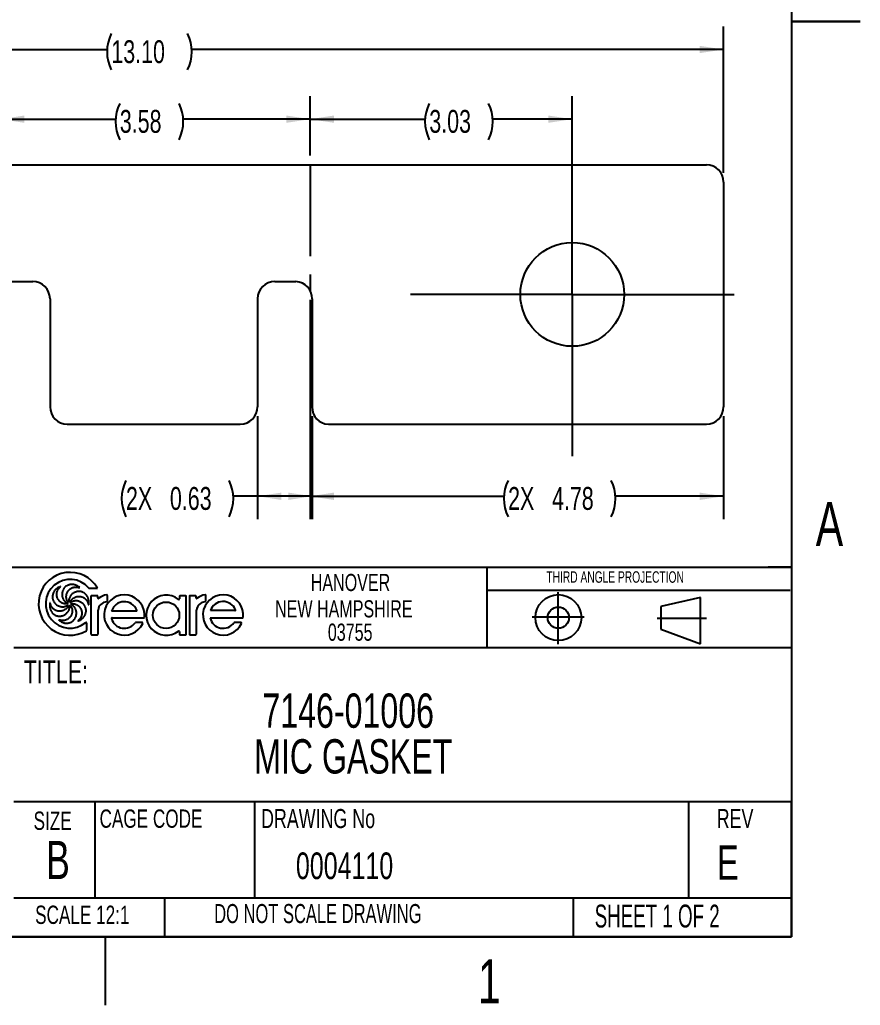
# Model space of a CAD drawing. Extents: x 0.3 to 35.7, y 0.3 to 23.
# Drawn here: x 26 to 35.72, y 0.26 to 11.66 of the extents above; entities that cross this region are included whole.
import ezdxf
from ezdxf.enums import TextEntityAlignment as Align

# ---------------------------------------------------------------- set-up
doc = ezdxf.new("R2010")
doc.units = 0
doc.header["$LTSCALE"] = 0.083333
doc.linetypes.add('CENTERX2', pattern=[20.32, 12.7, -2.54, 2.54, -2.54])
doc.layers.get('0').update_dxf_attribs({"linetype": 'CONTINUOUS'})
for name, color, linetype in [('CAD', 5, 'CONTINUOUS'), ('FORMAT', 7, 'CONTINUOUS'), ('SLD-0', 179, 'CONTINUOUS')]:
    doc.layers.add(name, color=color, linetype=linetype)
doc.dimstyles.new('SLDDIMSTYLE0', dxfattribs={"dimtxt": 0.264583, "dimasz": 0.275167, "dimexe": 0, "dimexo": 0.0625, "dimgap": 0.066146, "dimtad": 0, "dimtih": 1, "dimtoh": 1, "dimrnd": 1e-09, "dimzin": 12, "dimsah": 1, "dimcen": 0.09, "dimazin": 3, "dimtfac": 1, "dimtofl": 0, "dimtmove": 0, "dimatfit": 3})
doc.dimstyles.new('SLDDIMSTYLE1', dxfattribs={"dimtxt": 0.264583, "dimasz": 0.275167, "dimexe": 0, "dimexo": 0.0625, "dimgap": 0.066146, "dimtad": 0, "dimtih": 1, "dimtoh": 1, "dimrnd": 1e-09, "dimzin": 4, "dimsah": 1, "dimcen": 0.09, "dimazin": 3, "dimtfac": 1, "dimtofl": 0, "dimtmove": 0, "dimatfit": 3})
doc.dimstyles.new('SLDDIMSTYLE4', dxfattribs={"dimtxt": 0.264583, "dimasz": 0.275167, "dimexe": 0, "dimexo": 0.0625, "dimgap": 0.066146, "dimtad": 0, "dimtih": 1, "dimtoh": 1, "dimrnd": 1e-09, "dimsah": 1, "dimcen": 0.09, "dimazin": 3, "dimtfac": 1, "dimtofl": 0, "dimtmove": 0, "dimatfit": 3})

# ---------------------------------------------------------------- blocks, each defined once
blk = doc.blocks.new('CREARE_PDM_TITLE_BLOCK')
at = {"color": 7, "linetype": 'CONTINUOUS'}
for p, q in [((45.507, 5.33), (45.237, 5.33)), ((45.507, 5.33), (45.507, 2.62)), ((45.507, 1.058), (45.507, 2.62)), ((19.05, 1.058), (45.507, 1.058))]:
    blk.add_line(p, q, dxfattribs=at)
at = {"layer": 'FORMAT'}
for p, q in [((25.4, 5.33), (45.507, 5.33)), ((41.984, 5.327), (41.984, 4.404)), ((41.984, 5.065), (45.49, 5.065)), ((42.806, 5.042), (42.803, 4.442)), ((44.453, 4.981), (43.994, 4.877)), ((44.453, 4.444), (44.453, 4.981)), ((43.994, 4.877), (43.994, 4.614)), ((42.509, 4.756), (43.109, 4.756)), ((43.953, 4.743), (44.522, 4.743)), ((43.994, 4.614), (44.453, 4.444)), ((36.513, 4.404), (45.508, 4.404)), ((36.513, 2.62), (45.507, 2.62)), ((37.45, 2.62), (37.45, 1.509)), ((39.299, 2.62), (39.299, 1.509)), ((44.315, 2.62), (44.315, 1.509)), ((36.513, 1.509), (45.508, 1.509)), ((38.258, 1.509), (38.258, 1.058)), ((42.98, 1.509), (42.98, 1.058))]:
    blk.add_line(p, q, dxfattribs=at)
for radius in [0.266, 0.123]:
    blk.add_circle((42.81, 4.748), radius, dxfattribs=at)
at = {"color": 7, "linetype": 'CONTINUOUS'}
for s, height, width, p in [('HANOVER', 0.1984, 0.7, (39.948, 4.996)), ('THIRD ANGLE PROJECTION', 0.13229, 0.668182, (42.672, 5.112)), ('NEW HAMPSHIRE', 0.19844, 0.7, (39.535, 4.691)), ('03755', 0.1984, 0.7, (40.145, 4.421)), ('TITLE:', 0.2646, 0.7, (36.629, 3.91)), ('SIZE', 0.2117, 0.7, (36.743, 2.23)), ('CAGE CODE', 0.2117, 0.7, (37.506, 2.254)), ('DRAWING No', 0.2205, 0.7, (39.373, 2.248)), ('REV', 0.2205, 0.7, (44.641, 2.248))]:
    blk.add_text(s, height=height, dxfattribs=dict(at, width=width)).set_placement(p, align=Align.BOTTOM_LEFT)
blk = doc.blocks.new('BLOCK2')
at = {"layer": 'SLD-0'}
for p, q in [((0.1167, 0.2043), (0.115, 0.2033)), ((0.1185, 0.2053), (0.1167, 0.2043)), ((0.1203, 0.2061), (0.1185, 0.2053)), ((0.1221, 0.2069), (0.1203, 0.2061)), ((0.124, 0.2076), (0.1221, 0.2069)), ((0.1259, 0.2082), (0.124, 0.2076)), ((0.1278, 0.2087), (0.1259, 0.2082)), ((0.1298, 0.2092), (0.1278, 0.2087)), ((0.1317, 0.2095), (0.1298, 0.2092)), ((0.1337, 0.2098), (0.1317, 0.2095)), ((0.1356, 0.2099), (0.1337, 0.2098)), ((0.1376, 0.21), (0.1356, 0.2099)), ((0.1395, 0.21), (0.1376, 0.21)), ((0.1414, 0.2099), (0.1395, 0.21)), ((0.1433, 0.2097), (0.1414, 0.2099)), ((0.1452, 0.2094), (0.1433, 0.2097)), ((0.147, 0.209), (0.1452, 0.2094)), ((0.1489, 0.2085), (0.147, 0.209)), ((0.1506, 0.208), (0.1489, 0.2085)), ((0.1524, 0.2073), (0.1506, 0.208)), ((0.1559, 0.2059), (0.1524, 0.2073)), ((0.1592, 0.2042), (0.1559, 0.2059)), ((0.1626, 0.2023), (0.1592, 0.2042)), ((0.0578, 0.1645), (0.0575, 0.1625)), ((0.0581, 0.1665), (0.0578, 0.1645)), ((0.0585, 0.1685), (0.0581, 0.1665)), ((0.059, 0.1704), (0.0585, 0.1685)), ((0.0596, 0.1723), (0.059, 0.1704)), ((0.0603, 0.1741), (0.0596, 0.1723)), ((0.0611, 0.176), (0.0603, 0.1741)), ((0.0619, 0.1777), (0.0611, 0.176)), ((0.0628, 0.1795), (0.0619, 0.1777)), ((0.0638, 0.1811), (0.0628, 0.1795)), ((0.0648, 0.1828), (0.0638, 0.1811)), ((0.0659, 0.1843), (0.0648, 0.1828)), ((0.0671, 0.1858), (0.0659, 0.1843)), ((0.0684, 0.1872), (0.0671, 0.1858)), ((0.0697, 0.1885), (0.0684, 0.1872)), ((0.0711, 0.1898), (0.0697, 0.1885)), ((0.0725, 0.191), (0.0711, 0.1898)), ((0.0755, 0.1932), (0.0725, 0.191)), ((0.0748, 0.1688), (0.0749, 0.1708)), ((0.0749, 0.1668), (0.0748, 0.1688)), ((0.0749, 0.1708), (0.075, 0.1727)), ((0.075, 0.1648), (0.0749, 0.1668)), ((0.075, 0.1727), (0.0753, 0.1747)), ((0.0752, 0.1628), (0.075, 0.1648)), ((0.0756, 0.1609), (0.0752, 0.1628)), ((0.0753, 0.1747), (0.0757, 0.1766)), ((0.0787, 0.1953), (0.0755, 0.1932)), ((0.0757, 0.1766), (0.0761, 0.1785)), ((0.0761, 0.1785), (0.0767, 0.1803)), ((0.0767, 0.1803), (0.0773, 0.1821)), ((0.0773, 0.1821), (0.0781, 0.1839)), ((0.0781, 0.1839), (0.0789, 0.1856)), ((0.082, 0.1973), (0.0787, 0.1953)), ((0.0789, 0.1856), (0.0798, 0.1873)), ((0.0798, 0.1873), (0.0808, 0.1889)), ((0.0808, 0.1889), (0.0819, 0.1905)), ((0.0819, 0.1905), (0.0842, 0.1935)), ((0.0854, 0.1991), (0.082, 0.1973)), ((0.0842, 0.1935), (0.0867, 0.1965)), ((0.0888, 0.2009), (0.0854, 0.1991)), ((0.0867, 0.1965), (0.0893, 0.1994)), ((0.0897, 0.2013), (0.0888, 0.2009)), ((0.0893, 0.1994), (0.0899, 0.2002)), ((0.0899, 0.2014), (0.0897, 0.2013)), ((0.09, 0.2014), (0.0899, 0.2014)), ((0.0899, 0.2002), (0.0904, 0.2007)), ((0.0902, 0.2014), (0.09, 0.2014)), ((0.0904, 0.2012), (0.0902, 0.2014)), ((0.0905, 0.2009), (0.0904, 0.2012)), ((0.0904, 0.2007), (0.0905, 0.2009)), ((0.0971, 0.1712), (0.097, 0.1692)), ((0.097, 0.1692), (0.0971, 0.1671)), ((0.0973, 0.1733), (0.0971, 0.1712)), ((0.0971, 0.1671), (0.0972, 0.1651)), ((0.0972, 0.1651), (0.0974, 0.1631)), ((0.0975, 0.1753), (0.0973, 0.1733)), ((0.0974, 0.1631), (0.0976, 0.1611)), ((0.0978, 0.1773), (0.0975, 0.1753)), ((0.0982, 0.1793), (0.0978, 0.1773)), ((0.0988, 0.1813), (0.0982, 0.1793)), ((0.0993, 0.1832), (0.0988, 0.1813)), ((0.1, 0.1852), (0.0993, 0.1832)), ((0.1008, 0.187), (0.1, 0.1852)), ((0.1017, 0.1888), (0.1008, 0.187)), ((0.1026, 0.1906), (0.1017, 0.1888)), ((0.1037, 0.1923), (0.1026, 0.1906)), ((0.1048, 0.1939), (0.1037, 0.1923)), ((0.106, 0.1955), (0.1048, 0.1939)), ((0.1073, 0.197), (0.106, 0.1955)), ((0.1087, 0.1984), (0.1073, 0.197)), ((0.1102, 0.1997), (0.1087, 0.1984)), ((0.1117, 0.201), (0.1102, 0.1997)), ((0.1133, 0.2022), (0.1117, 0.201)), ((0.115, 0.2033), (0.1133, 0.2022)), ((0.1144, 0.1612), (0.1146, 0.1632)), ((0.1146, 0.1632), (0.1148, 0.1652)), ((0.1148, 0.1652), (0.1151, 0.1672)), ((0.1151, 0.1672), (0.1156, 0.1692)), ((0.1156, 0.1692), (0.1161, 0.1711)), ((0.1161, 0.1711), (0.1167, 0.1731)), ((0.1167, 0.1731), (0.1175, 0.175)), ((0.1175, 0.175), (0.1183, 0.1768)), ((0.1183, 0.1768), (0.1192, 0.1787)), ((0.1192, 0.1787), (0.1202, 0.1804)), ((0.1202, 0.1804), (0.1212, 0.1821)), ((0.1212, 0.1821), (0.1224, 0.1838)), ((0.1224, 0.1838), (0.1236, 0.1854)), ((0.1236, 0.1854), (0.125, 0.1869)), ((0.125, 0.1869), (0.1264, 0.1883)), ((0.1264, 0.1883), (0.1278, 0.1897)), ((0.1278, 0.1897), (0.1294, 0.1909)), ((0.1294, 0.1909), (0.131, 0.1921)), ((0.131, 0.1921), (0.1326, 0.1932)), ((0.1322, 0.1636), (0.1311, 0.162)), ((0.1334, 0.1651), (0.1322, 0.1636)), ((0.1326, 0.1932), (0.1343, 0.1943)), ((0.1347, 0.1666), (0.1334, 0.1651)), ((0.1343, 0.1943), (0.1361, 0.1952)), ((0.1361, 0.168), (0.1347, 0.1666)), ((0.1361, 0.1952), (0.1378, 0.196)), ((0.1375, 0.1693), (0.1361, 0.168)), ((0.1391, 0.1706), (0.1375, 0.1693)), ((0.1378, 0.196), (0.1397, 0.1968)), ((0.1407, 0.1719), (0.1391, 0.1706)), ((0.1397, 0.1968), (0.1415, 0.1974)), ((0.1423, 0.1731), (0.1407, 0.1719)), ((0.1415, 0.1974), (0.1434, 0.198)), ((0.144, 0.1742), (0.1423, 0.1731)), ((0.1434, 0.198), (0.1452, 0.1984)), ((0.1458, 0.1752), (0.144, 0.1742)), ((0.1452, 0.1984), (0.1471, 0.1988)), ((0.1476, 0.1762), (0.1458, 0.1752)), ((0.1471, 0.1988), (0.149, 0.199)), ((0.1494, 0.1771), (0.1476, 0.1762)), ((0.149, 0.199), (0.1509, 0.1991)), ((0.1513, 0.1779), (0.1494, 0.1771)), ((0.1509, 0.1991), (0.1528, 0.1992)), ((0.1532, 0.1786), (0.1513, 0.1779)), ((0.1528, 0.1992), (0.1547, 0.1991)), ((0.1552, 0.1792), (0.1532, 0.1786)), ((0.1547, 0.1991), (0.1566, 0.199)), ((0.1571, 0.1798), (0.1552, 0.1792)), ((0.1566, 0.199), (0.1604, 0.1985)), ((0.1591, 0.1802), (0.1571, 0.1798)), ((0.1611, 0.1806), (0.1591, 0.1802)), ((0.1604, 0.1985), (0.1643, 0.1979)), ((0.1631, 0.1809), (0.1611, 0.1806)), ((0.1659, 0.2003), (0.1626, 0.2023)), ((0.1651, 0.181), (0.1631, 0.1809)), ((0.1643, 0.1979), (0.1681, 0.1971)), ((0.1671, 0.1811), (0.1651, 0.181)), ((0.1691, 0.1982), (0.1659, 0.2003)), ((0.1691, 0.181), (0.1671, 0.1811)), ((0.1681, 0.1971), (0.1691, 0.1969)), ((0.1699, 0.1976), (0.1691, 0.1982)), ((0.1691, 0.1969), (0.1698, 0.1967)), ((0.1711, 0.1809), (0.1691, 0.181)), ((0.1698, 0.1967), (0.17, 0.1967)), ((0.1701, 0.1975), (0.1699, 0.1976)), ((0.17, 0.1967), (0.1702, 0.197)), ((0.1702, 0.1974), (0.1701, 0.1975)), ((0.1703, 0.1973), (0.1702, 0.1974)), ((0.1702, 0.197), (0.1703, 0.1973)), ((0.1731, 0.1806), (0.1711, 0.1809)), ((0.175, 0.1802), (0.1731, 0.1806)), ((0.1769, 0.1797), (0.175, 0.1802)), ((0.1788, 0.1791), (0.1769, 0.1797)), ((0.1807, 0.1784), (0.1788, 0.1791)), ((0.1825, 0.1776), (0.1807, 0.1784)), ((0.1843, 0.1767), (0.1825, 0.1776)), ((0.186, 0.1758), (0.1843, 0.1767)), ((0.1877, 0.1747), (0.186, 0.1758)), ((0.1894, 0.1736), (0.1877, 0.1747)), ((0.191, 0.1724), (0.1894, 0.1736)), ((0.1925, 0.1711), (0.191, 0.1724)), ((0.194, 0.1697), (0.1925, 0.1711)), ((0.1954, 0.1683), (0.194, 0.1697)), ((0.1968, 0.1669), (0.1954, 0.1683)), ((0.198, 0.1654), (0.1968, 0.1669)), ((0.1992, 0.1638), (0.198, 0.1654)), ((0.2004, 0.1622), (0.1992, 0.1638)), ((0.2088, 0.1943), (0.2429, 0.1943)), ((0.2443, 0.1631), (0.2187, 0.1631)), ((0.2443, 0.1547), (0.2443, 0.1631)), ((0.284, 0.1408), (0.284, 0.1645)), ((0.6481, 0.1631), (0.6251, 0.1631)), ((0.6903, 0.1408), (0.6903, 0.1645)), ((0.0461, 0.1288), (0.046, 0.125)), ((0.046, 0.125), (0.0461, 0.1211)), ((0.0464, 0.1327), (0.0461, 0.1288)), ((0.0465, 0.1341), (0.0464, 0.134)), ((0.0464, 0.134), (0.0464, 0.1339)), ((0.0464, 0.1339), (0.0464, 0.1336)), ((0.0464, 0.1336), (0.0464, 0.1327)), ((0.0468, 0.1342), (0.0465, 0.1341)), ((0.0472, 0.1342), (0.0468, 0.1342)), ((0.0473, 0.134), (0.0472, 0.1342)), ((0.0475, 0.1333), (0.0473, 0.134)), ((0.0478, 0.1324), (0.0475, 0.1333)), ((0.049, 0.1286), (0.0478, 0.1324)), ((0.0504, 0.125), (0.049, 0.1286)), ((0.0519, 0.1215), (0.0504, 0.125)), ((0.0574, 0.1605), (0.0573, 0.1585)), ((0.0573, 0.1585), (0.0573, 0.1565)), ((0.0573, 0.1565), (0.0574, 0.1546)), ((0.0575, 0.1625), (0.0574, 0.1605)), ((0.0574, 0.1546), (0.0577, 0.1526)), ((0.0577, 0.1526), (0.058, 0.1506)), ((0.058, 0.1506), (0.0584, 0.1487)), ((0.0584, 0.1487), (0.0589, 0.1468)), ((0.0589, 0.1468), (0.0596, 0.1449)), ((0.0596, 0.1449), (0.0603, 0.143)), ((0.0603, 0.143), (0.0612, 0.1412)), ((0.0612, 0.1412), (0.0621, 0.1395)), ((0.0621, 0.1395), (0.0632, 0.1378)), ((0.0632, 0.1378), (0.0643, 0.1361)), ((0.0643, 0.1361), (0.0656, 0.1345)), ((0.0656, 0.1345), (0.0669, 0.133)), ((0.0669, 0.133), (0.0683, 0.1315)), ((0.0683, 0.1315), (0.0697, 0.1301)), ((0.0697, 0.1301), (0.0712, 0.1287)), ((0.0712, 0.1287), (0.0728, 0.1274)), ((0.0728, 0.1274), (0.0745, 0.1262)), ((0.0745, 0.1262), (0.0762, 0.125)), ((0.076, 0.1589), (0.0756, 0.1609)), ((0.0765, 0.157), (0.076, 0.1589)), ((0.0762, 0.125), (0.0779, 0.1239)), ((0.0772, 0.1551), (0.0765, 0.157)), ((0.0779, 0.1532), (0.0772, 0.1551)), ((0.0788, 0.1514), (0.0779, 0.1532)), ((0.0779, 0.1239), (0.0797, 0.1229)), ((0.0797, 0.1496), (0.0788, 0.1514)), ((0.0808, 0.1479), (0.0797, 0.1496)), ((0.0797, 0.1229), (0.0815, 0.122)), ((0.0819, 0.1462), (0.0808, 0.1479)), ((0.0831, 0.1445), (0.0819, 0.1462)), ((0.0844, 0.143), (0.0831, 0.1445)), ((0.0857, 0.1414), (0.0844, 0.143)), ((0.0872, 0.14), (0.0857, 0.1414)), ((0.0887, 0.1386), (0.0872, 0.14)), ((0.0902, 0.1373), (0.0887, 0.1386)), ((0.0918, 0.1361), (0.0902, 0.1373)), ((0.0935, 0.135), (0.0918, 0.1361)), ((0.0952, 0.134), (0.0935, 0.135)), ((0.097, 0.1331), (0.0952, 0.134)), ((0.0987, 0.1322), (0.097, 0.1331)), ((0.0976, 0.1611), (0.098, 0.1591)), ((0.098, 0.1591), (0.0985, 0.1572)), ((0.0985, 0.1572), (0.099, 0.1553)), ((0.1006, 0.1315), (0.0987, 0.1322)), ((0.099, 0.1553), (0.0996, 0.1534)), ((0.0996, 0.1534), (0.1003, 0.1516)), ((0.1003, 0.1516), (0.1011, 0.1498)), ((0.1024, 0.1309), (0.1006, 0.1315)), ((0.1011, 0.1498), (0.102, 0.1481)), ((0.102, 0.1481), (0.103, 0.1465)), ((0.1043, 0.1304), (0.1024, 0.1309)), ((0.103, 0.1465), (0.104, 0.1449)), ((0.104, 0.1449), (0.1052, 0.1434)), ((0.1061, 0.13), (0.1043, 0.1304)), ((0.1052, 0.1434), (0.1064, 0.142)), ((0.108, 0.1297), (0.1061, 0.13)), ((0.1064, 0.142), (0.1077, 0.1407)), ((0.1077, 0.1407), (0.109, 0.1394)), ((0.1099, 0.1295), (0.108, 0.1297)), ((0.109, 0.1394), (0.1104, 0.1381)), ((0.1118, 0.1295), (0.1099, 0.1295)), ((0.1104, 0.1381), (0.1133, 0.1357)), ((0.1157, 0.1296), (0.1118, 0.1295)), ((0.1133, 0.1357), (0.1165, 0.1335)), ((0.1144, 0.1592), (0.1144, 0.1612)), ((0.1145, 0.1572), (0.1144, 0.1592)), ((0.1146, 0.1553), (0.1145, 0.1572)), ((0.1149, 0.1533), (0.1146, 0.1553)), ((0.1153, 0.1514), (0.1149, 0.1533)), ((0.115, 0.1214), (0.1221, 0.1246)), ((0.1158, 0.1495), (0.1153, 0.1514)), ((0.1196, 0.1299), (0.1157, 0.1296)), ((0.1164, 0.1477), (0.1158, 0.1495)), ((0.1171, 0.146), (0.1164, 0.1477)), ((0.1165, 0.1335), (0.1197, 0.1314)), ((0.1179, 0.1442), (0.1171, 0.146)), ((0.1188, 0.1425), (0.1179, 0.1442)), ((0.1208, 0.1393), (0.1188, 0.1425)), ((0.123, 0.1361), (0.1208, 0.1393)), ((0.1232, 0.1238), (0.1215, 0.1203)), ((0.1246, 0.1406), (0.1244, 0.1367)), ((0.125, 0.1444), (0.1246, 0.1406)), ((0.1255, 0.1481), (0.125, 0.1444)), ((0.1259, 0.15), (0.1255, 0.1481)), ((0.1264, 0.1518), (0.1259, 0.15)), ((0.1269, 0.1536), (0.1264, 0.1518)), ((0.1276, 0.1553), (0.1269, 0.1536)), ((0.1283, 0.157), (0.1276, 0.1553)), ((0.1291, 0.1587), (0.1283, 0.157)), ((0.1287, 0.1194), (0.1289, 0.1233)), ((0.13, 0.1604), (0.1291, 0.1587)), ((0.1311, 0.162), (0.13, 0.1604)), ((0.1301, 0.1362), (0.1317, 0.1397)), ((0.1303, 0.1239), (0.1325, 0.1207)), ((0.1348, 0.137), (0.1313, 0.1353)), ((0.1317, 0.1397), (0.1336, 0.1431)), ((0.1336, 0.1431), (0.1346, 0.1447)), ((0.1368, 0.1265), (0.1336, 0.1286)), ((0.1337, 0.1301), (0.1376, 0.1304)), ((0.1346, 0.1447), (0.1357, 0.1462)), ((0.1383, 0.1386), (0.1348, 0.137)), ((0.1357, 0.1462), (0.1369, 0.1477)), ((0.1399, 0.1242), (0.1368, 0.1265)), ((0.1369, 0.1477), (0.1381, 0.1492)), ((0.1376, 0.1304), (0.1414, 0.1305)), ((0.1381, 0.1492), (0.1395, 0.1505)), ((0.1418, 0.14), (0.1383, 0.1386)), ((0.1395, 0.1505), (0.141, 0.1518)), ((0.1429, 0.1219), (0.1399, 0.1242)), ((0.141, 0.1518), (0.1425, 0.153)), ((0.1414, 0.1305), (0.1433, 0.1304)), ((0.1436, 0.1406), (0.1418, 0.14)), ((0.1425, 0.153), (0.1441, 0.1542)), ((0.1433, 0.1304), (0.1452, 0.1303)), ((0.1454, 0.1411), (0.1436, 0.1406)), ((0.1441, 0.1542), (0.1458, 0.1552)), ((0.1452, 0.1303), (0.1471, 0.13)), ((0.1472, 0.1415), (0.1454, 0.1411)), ((0.1458, 0.1552), (0.1476, 0.1562)), ((0.1471, 0.13), (0.149, 0.1296)), ((0.149, 0.1418), (0.1472, 0.1415)), ((0.1476, 0.1562), (0.1494, 0.157)), ((0.1509, 0.1421), (0.149, 0.1418)), ((0.149, 0.1296), (0.1509, 0.1291)), ((0.1494, 0.157), (0.1512, 0.1578)), ((0.1528, 0.1422), (0.1509, 0.1421)), ((0.1509, 0.1291), (0.1527, 0.1285)), ((0.1512, 0.1578), (0.1531, 0.1585)), ((0.1527, 0.1285), (0.1545, 0.1278)), ((0.1547, 0.1422), (0.1528, 0.1422)), ((0.1531, 0.1585), (0.155, 0.1592)), ((0.1545, 0.1278), (0.1563, 0.1269)), ((0.1566, 0.1422), (0.1547, 0.1422)), ((0.155, 0.1592), (0.157, 0.1597)), ((0.1563, 0.1269), (0.1581, 0.126)), ((0.1585, 0.142), (0.1566, 0.1422)), ((0.157, 0.1597), (0.159, 0.1601)), ((0.1581, 0.126), (0.1598, 0.125)), ((0.1604, 0.1417), (0.1585, 0.142)), ((0.159, 0.1601), (0.161, 0.1604)), ((0.1598, 0.125), (0.1614, 0.1238)), ((0.1623, 0.1413), (0.1604, 0.1417)), ((0.161, 0.1604), (0.163, 0.1607)), ((0.1614, 0.1238), (0.163, 0.1226)), ((0.1643, 0.1408), (0.1623, 0.1413)), ((0.163, 0.1607), (0.165, 0.1608)), ((0.163, 0.1226), (0.1646, 0.1213)), ((0.1662, 0.1402), (0.1643, 0.1408)), ((0.165, 0.1608), (0.1671, 0.1608)), ((0.1681, 0.1396), (0.1662, 0.1402)), ((0.1671, 0.1608), (0.1691, 0.1607)), ((0.1699, 0.1388), (0.1681, 0.1396)), ((0.1691, 0.1607), (0.1711, 0.1606)), ((0.1718, 0.138), (0.1699, 0.1388)), ((0.1711, 0.1606), (0.1731, 0.1603)), ((0.1736, 0.137), (0.1718, 0.138)), ((0.1731, 0.1603), (0.1751, 0.1599)), ((0.1754, 0.136), (0.1736, 0.137)), ((0.1751, 0.1599), (0.177, 0.1594)), ((0.1771, 0.1349), (0.1754, 0.136)), ((0.177, 0.1594), (0.1789, 0.1588)), ((0.1788, 0.1338), (0.1771, 0.1349)), ((0.1804, 0.1326), (0.1788, 0.1338)), ((0.1789, 0.1588), (0.1808, 0.1581)), ((0.182, 0.1313), (0.1804, 0.1326)), ((0.1808, 0.1581), (0.1826, 0.1573)), ((0.1836, 0.1299), (0.182, 0.1313)), ((0.1826, 0.1573), (0.1844, 0.1564)), ((0.185, 0.1285), (0.1836, 0.1299)), ((0.1844, 0.1564), (0.1861, 0.1555)), ((0.1864, 0.127), (0.185, 0.1285)), ((0.1861, 0.1555), (0.1878, 0.1544)), ((0.1877, 0.1254), (0.1864, 0.127)), ((0.1889, 0.1238), (0.1877, 0.1254)), ((0.1878, 0.1544), (0.1894, 0.1533)), ((0.1901, 0.1222), (0.1889, 0.1238)), ((0.1894, 0.1533), (0.191, 0.1521)), ((0.1911, 0.1205), (0.1901, 0.1222)), ((0.191, 0.1521), (0.1925, 0.1508)), ((0.1925, 0.1508), (0.1939, 0.1495)), ((0.1939, 0.1495), (0.1952, 0.1481)), ((0.1952, 0.1481), (0.1964, 0.1466)), ((0.1964, 0.1466), (0.1976, 0.1451)), ((0.1976, 0.1451), (0.1987, 0.1435)), ((0.1987, 0.1435), (0.1996, 0.1419)), ((0.1996, 0.1419), (0.2006, 0.1402)), ((0.2014, 0.1605), (0.2004, 0.1622)), ((0.2006, 0.1402), (0.2014, 0.1385)), ((0.2024, 0.1589), (0.2014, 0.1605)), ((0.2014, 0.1385), (0.2029, 0.135)), ((0.2032, 0.1571), (0.2024, 0.1589)), ((0.2029, 0.135), (0.2042, 0.1313)), ((0.204, 0.1554), (0.2032, 0.1571)), ((0.2047, 0.1536), (0.204, 0.1554)), ((0.2042, 0.1313), (0.2055, 0.1276)), ((0.2053, 0.1518), (0.2047, 0.1536)), ((0.2058, 0.15), (0.2053, 0.1518)), ((0.2055, 0.1276), (0.2058, 0.1267)), ((0.2062, 0.1482), (0.2058, 0.15)), ((0.2058, 0.1267), (0.206, 0.126)), ((0.206, 0.126), (0.2061, 0.1258)), ((0.2061, 0.1258), (0.2064, 0.1258)), ((0.2065, 0.1464), (0.2062, 0.1482)), ((0.2064, 0.1258), (0.2067, 0.1259)), ((0.207, 0.1426), (0.2065, 0.1464)), ((0.2067, 0.1259), (0.2068, 0.126)), ((0.2068, 0.1261), (0.2069, 0.1263)), ((0.2068, 0.126), (0.2068, 0.1261)), ((0.2069, 0.1273), (0.2071, 0.1312)), ((0.2069, 0.1263), (0.2069, 0.1273)), ((0.2072, 0.1388), (0.207, 0.1426)), ((0.2071, 0.1312), (0.2072, 0.135)), ((0.2072, 0.135), (0.2072, 0.1388)), ((0.2162, 0.1606), (0.2162, 0.0048)), ((0.5813, 0.1603), (0.5813, 0.1504)), ((0.6071, 0.1628), (0.5838, 0.1628)), ((0.6096, 0.0023), (0.6096, 0.1603)), ((0.6226, 0.1606), (0.6226, 0.0048)), ((0.6506, 0.1547), (0.6506, 0.1606)), ((0.0461, 0.1211), (0.0463, 0.1174)), ((0.0463, 0.1174), (0.0468, 0.1136)), ((0.0468, 0.1136), (0.0471, 0.1118)), ((0.0471, 0.1118), (0.0475, 0.11)), ((0.0475, 0.11), (0.048, 0.1081)), ((0.048, 0.1081), (0.0486, 0.1064)), ((0.0486, 0.1064), (0.0493, 0.1046)), ((0.0493, 0.1046), (0.05, 0.1028)), ((0.05, 0.1028), (0.0509, 0.1011)), ((0.0509, 0.1011), (0.0519, 0.0994)), ((0.0527, 0.1197), (0.0519, 0.1215)), ((0.0519, 0.0994), (0.0529, 0.0978)), ((0.0536, 0.1181), (0.0527, 0.1197)), ((0.0529, 0.0978), (0.054, 0.0962)), ((0.0546, 0.1164), (0.0536, 0.1181)), ((0.054, 0.0962), (0.0552, 0.0946)), ((0.0557, 0.1149), (0.0546, 0.1164)), ((0.0552, 0.0946), (0.0565, 0.0931)), ((0.0568, 0.1133), (0.0557, 0.1149)), ((0.0565, 0.0931), (0.0579, 0.0916)), ((0.0581, 0.1119), (0.0568, 0.1133)), ((0.0579, 0.0916), (0.0593, 0.0902)), ((0.0594, 0.1105), (0.0581, 0.1119)), ((0.0593, 0.0902), (0.0607, 0.0889)), ((0.0608, 0.1091), (0.0594, 0.1105)), ((0.0607, 0.0889), (0.0623, 0.0876)), ((0.0623, 0.1079), (0.0608, 0.1091)), ((0.0638, 0.1067), (0.0623, 0.1079)), ((0.0623, 0.0876), (0.0639, 0.0864)), ((0.0654, 0.1056), (0.0638, 0.1067)), ((0.0639, 0.0864), (0.0655, 0.0853)), ((0.0671, 0.1045), (0.0654, 0.1056)), ((0.0655, 0.0853), (0.0672, 0.0842)), ((0.0689, 0.1036), (0.0671, 0.1045)), ((0.0672, 0.0842), (0.069, 0.0832)), ((0.0706, 0.1027), (0.0689, 0.1036)), ((0.069, 0.0832), (0.0708, 0.0823)), ((0.0725, 0.1019), (0.0706, 0.1027)), ((0.0708, 0.0823), (0.0726, 0.0816)), ((0.0743, 0.1012), (0.0725, 0.1019)), ((0.0726, 0.0816), (0.0744, 0.0809)), ((0.0763, 0.1006), (0.0743, 0.1012)), ((0.0782, 0.1001), (0.0763, 0.1006)), ((0.0802, 0.0997), (0.0782, 0.1001)), ((0.0822, 0.0994), (0.0802, 0.0997)), ((0.0815, 0.122), (0.0833, 0.1212)), ((0.0842, 0.0992), (0.0822, 0.0994)), ((0.0833, 0.1212), (0.0852, 0.1204)), ((0.0862, 0.0992), (0.0842, 0.0992)), ((0.0852, 0.1204), (0.0871, 0.1198)), ((0.0882, 0.0992), (0.0862, 0.0992)), ((0.0871, 0.1198), (0.089, 0.1192)), ((0.0903, 0.0993), (0.0882, 0.0992)), ((0.089, 0.1192), (0.0909, 0.1187)), ((0.0923, 0.0995), (0.0903, 0.0993)), ((0.0909, 0.1187), (0.0929, 0.1183)), ((0.0943, 0.0999), (0.0923, 0.0995)), ((0.0929, 0.1183), (0.0948, 0.118)), ((0.0963, 0.1003), (0.0943, 0.0999)), ((0.0948, 0.118), (0.0967, 0.1178)), ((0.0982, 0.1008), (0.0963, 0.1003)), ((0.0967, 0.1178), (0.0986, 0.1177)), ((0.1002, 0.1014), (0.0982, 0.1008)), ((0.0986, 0.1177), (0.1005, 0.1178)), ((0.1, 0.0814), (0.102, 0.0821)), ((0.1021, 0.1021), (0.1002, 0.1014)), ((0.1005, 0.1178), (0.1024, 0.1179)), ((0.102, 0.0821), (0.1038, 0.0829)), ((0.1039, 0.1029), (0.1021, 0.1021)), ((0.1024, 0.1179), (0.1042, 0.1181)), ((0.1038, 0.0829), (0.1057, 0.0838)), ((0.1057, 0.1038), (0.1039, 0.1029)), ((0.1042, 0.1181), (0.1061, 0.1185)), ((0.1075, 0.1048), (0.1057, 0.1038)), ((0.1057, 0.0838), (0.1075, 0.0848)), ((0.1061, 0.1185), (0.1079, 0.1189)), ((0.1091, 0.1058), (0.1075, 0.1048)), ((0.1075, 0.0848), (0.1093, 0.0858)), ((0.1079, 0.1189), (0.1097, 0.1194)), ((0.1108, 0.1069), (0.1091, 0.1058)), ((0.1093, 0.0858), (0.111, 0.0869)), ((0.1097, 0.1194), (0.1115, 0.12)), ((0.1123, 0.1082), (0.1108, 0.1069)), ((0.111, 0.0869), (0.1126, 0.0881)), ((0.1115, 0.12), (0.115, 0.1214)), ((0.1138, 0.1094), (0.1123, 0.1082)), ((0.1126, 0.0881), (0.1142, 0.0893)), ((0.1151, 0.1108), (0.1138, 0.1094)), ((0.1142, 0.0893), (0.1157, 0.0906)), ((0.1164, 0.1122), (0.1151, 0.1108)), ((0.1157, 0.0906), (0.1172, 0.092)), ((0.1176, 0.1137), (0.1164, 0.1122)), ((0.1172, 0.092), (0.1186, 0.0934)), ((0.1187, 0.1153), (0.1176, 0.1137)), ((0.1186, 0.0934), (0.1199, 0.0949)), ((0.1197, 0.1169), (0.1187, 0.1153)), ((0.1215, 0.1203), (0.1197, 0.1169)), ((0.1199, 0.0949), (0.1211, 0.0964)), ((0.1211, 0.0964), (0.1222, 0.098)), ((0.1222, 0.098), (0.1232, 0.0996)), ((0.1232, 0.0996), (0.1242, 0.1013)), ((0.1242, 0.1013), (0.125, 0.1029)), ((0.125, 0.1029), (0.1257, 0.1047)), ((0.1257, 0.1047), (0.1263, 0.1064)), ((0.1263, 0.1064), (0.1269, 0.1082)), ((0.1269, 0.1082), (0.1273, 0.11)), ((0.1273, 0.11), (0.1277, 0.1119)), ((0.1277, 0.1119), (0.1283, 0.1156)), ((0.1283, 0.1156), (0.1287, 0.1194)), ((0.1325, 0.1207), (0.1345, 0.1174)), ((0.135, 0.0831), (0.1341, 0.0813)), ((0.1345, 0.1174), (0.1354, 0.1158)), ((0.1358, 0.085), (0.135, 0.0831)), ((0.1354, 0.1158), (0.1362, 0.114)), ((0.1365, 0.0869), (0.1358, 0.085)), ((0.1362, 0.114), (0.1369, 0.1122)), ((0.1372, 0.0888), (0.1365, 0.0869)), ((0.1369, 0.1122), (0.1375, 0.1104)), ((0.1377, 0.0908), (0.1372, 0.0888)), ((0.1375, 0.1104), (0.138, 0.1086)), ((0.1381, 0.0928), (0.1377, 0.0908)), ((0.138, 0.1086), (0.1384, 0.1067)), ((0.1385, 0.0948), (0.1381, 0.0928)), ((0.1384, 0.1067), (0.1386, 0.1047)), ((0.1387, 0.0968), (0.1385, 0.0948)), ((0.1386, 0.1047), (0.1388, 0.1028)), ((0.1388, 0.0988), (0.1387, 0.0968)), ((0.1388, 0.1028), (0.1389, 0.1008)), ((0.1389, 0.1008), (0.1388, 0.0988)), ((0.1443, 0.1206), (0.1429, 0.1219)), ((0.1456, 0.1193), (0.1443, 0.1206)), ((0.1469, 0.1179), (0.1456, 0.1193)), ((0.1481, 0.1165), (0.1469, 0.1179)), ((0.1492, 0.115), (0.1481, 0.1165)), ((0.1503, 0.1135), (0.1492, 0.115)), ((0.1513, 0.1118), (0.1503, 0.1135)), ((0.1521, 0.1102), (0.1513, 0.1118)), ((0.1529, 0.1084), (0.1521, 0.1102)), ((0.1536, 0.1066), (0.1529, 0.1084)), ((0.1543, 0.1047), (0.1536, 0.1066)), ((0.1548, 0.1028), (0.1543, 0.1047)), ((0.1553, 0.1009), (0.1548, 0.1028)), ((0.155, 0.0806), (0.1554, 0.0827)), ((0.1556, 0.0989), (0.1553, 0.1009)), ((0.1554, 0.0827), (0.1558, 0.0847)), ((0.1559, 0.0969), (0.1556, 0.0989)), ((0.1558, 0.0847), (0.156, 0.0867)), ((0.1561, 0.0949), (0.1559, 0.0969)), ((0.156, 0.0867), (0.1562, 0.0888)), ((0.1562, 0.0928), (0.1561, 0.0949)), ((0.1562, 0.0908), (0.1562, 0.0928)), ((0.1562, 0.0888), (0.1562, 0.0908)), ((0.1646, 0.1213), (0.1661, 0.12)), ((0.1661, 0.12), (0.1675, 0.1185)), ((0.1675, 0.1185), (0.1689, 0.117)), ((0.1689, 0.117), (0.1702, 0.1154)), ((0.1702, 0.1154), (0.1714, 0.1138)), ((0.1714, 0.1138), (0.1725, 0.1121)), ((0.1725, 0.1121), (0.1736, 0.1104)), ((0.1736, 0.1104), (0.1745, 0.1086)), ((0.1745, 0.1086), (0.1753, 0.1068)), ((0.1753, 0.1068), (0.1761, 0.1049)), ((0.1761, 0.1049), (0.1767, 0.103)), ((0.1772, 0.0815), (0.1766, 0.0797)), ((0.1767, 0.103), (0.1773, 0.101)), ((0.1776, 0.0834), (0.1772, 0.0815)), ((0.1773, 0.101), (0.1777, 0.0991)), ((0.178, 0.0853), (0.1776, 0.0834)), ((0.1777, 0.0991), (0.178, 0.0971)), ((0.178, 0.0971), (0.1783, 0.0952)), ((0.1782, 0.0873), (0.178, 0.0853)), ((0.1784, 0.0892), (0.1782, 0.0873)), ((0.1783, 0.0952), (0.1784, 0.0932)), ((0.1784, 0.0932), (0.1785, 0.0912)), ((0.1785, 0.0912), (0.1784, 0.0892)), ((0.1905, 0.0805), (0.1914, 0.0822)), ((0.1921, 0.1187), (0.1911, 0.1205)), ((0.1914, 0.0822), (0.1922, 0.084)), ((0.1929, 0.1169), (0.1921, 0.1187)), ((0.1922, 0.084), (0.193, 0.0858)), ((0.1937, 0.1151), (0.1929, 0.1169)), ((0.193, 0.0858), (0.1936, 0.0877)), ((0.1936, 0.0877), (0.1942, 0.0896)), ((0.1943, 0.1132), (0.1937, 0.1151)), ((0.1942, 0.0896), (0.1948, 0.0915)), ((0.1949, 0.1113), (0.1943, 0.1132)), ((0.1948, 0.0915), (0.1952, 0.0935)), ((0.1953, 0.1094), (0.1949, 0.1113)), ((0.1952, 0.0935), (0.1955, 0.0954)), ((0.1956, 0.1074), (0.1953, 0.1094)), ((0.1955, 0.0954), (0.1958, 0.0974)), ((0.1958, 0.1054), (0.1956, 0.1074)), ((0.196, 0.1034), (0.1958, 0.1054)), ((0.1958, 0.0974), (0.1959, 0.0994)), ((0.1959, 0.0994), (0.196, 0.1014)), ((0.196, 0.1014), (0.196, 0.1034)), ((0.2454, 0.0048), (0.2454, 0.1038)), ((0.4029, 0.1001), (0.3014, 0.1001)), ((0.6517, 0.0048), (0.6517, 0.1038)), ((0.8108, 0.1018), (0.7094, 0.1018)), ((0.0744, 0.0809), (0.0763, 0.0803)), ((0.0763, 0.0803), (0.0783, 0.0798)), ((0.0783, 0.0798), (0.0802, 0.0794)), ((0.0802, 0.0794), (0.0822, 0.0791)), ((0.0822, 0.0791), (0.0842, 0.0789)), ((0.0831, 0.063), (0.083, 0.0627)), ((0.083, 0.0627), (0.0831, 0.0626)), ((0.0833, 0.0633), (0.0831, 0.063)), ((0.0831, 0.0626), (0.0832, 0.0625)), ((0.0832, 0.0625), (0.0834, 0.0623)), ((0.0835, 0.0633), (0.0833, 0.0633)), ((0.0834, 0.0623), (0.0842, 0.0618)), ((0.0842, 0.0631), (0.0835, 0.0633)), ((0.0842, 0.0789), (0.0862, 0.0789)), ((0.0852, 0.0629), (0.0842, 0.0631)), ((0.0842, 0.0618), (0.0874, 0.0597)), ((0.089, 0.0621), (0.0852, 0.0629)), ((0.0862, 0.0789), (0.0882, 0.0789)), ((0.0874, 0.0597), (0.0907, 0.0577)), ((0.0882, 0.0789), (0.0902, 0.0791)), ((0.0928, 0.0614), (0.089, 0.0621)), ((0.0902, 0.0791), (0.0922, 0.0794)), ((0.0907, 0.0577), (0.094, 0.0558)), ((0.0922, 0.0794), (0.0942, 0.0797)), ((0.0966, 0.061), (0.0928, 0.0614)), ((0.094, 0.0558), (0.0974, 0.0541)), ((0.0942, 0.0797), (0.0961, 0.0802)), ((0.0961, 0.0802), (0.0981, 0.0807)), ((0.0985, 0.0609), (0.0966, 0.061)), ((0.0974, 0.0541), (0.1009, 0.0526)), ((0.0981, 0.0807), (0.1, 0.0814)), ((0.1005, 0.0608), (0.0985, 0.0609)), ((0.1024, 0.0608), (0.1005, 0.0608)), ((0.1009, 0.0526), (0.1026, 0.052)), ((0.1043, 0.061), (0.1024, 0.0608)), ((0.1026, 0.052), (0.1044, 0.0514)), ((0.1061, 0.0612), (0.1043, 0.061)), ((0.1044, 0.0514), (0.1062, 0.051)), ((0.108, 0.0616), (0.1061, 0.0612)), ((0.1062, 0.051), (0.1081, 0.0506)), ((0.1099, 0.062), (0.108, 0.0616)), ((0.1081, 0.0506), (0.1099, 0.0503)), ((0.1118, 0.0625), (0.1099, 0.062)), ((0.1099, 0.0503), (0.1118, 0.0501)), ((0.1136, 0.0632), (0.1118, 0.0625)), ((0.1118, 0.0501), (0.1138, 0.05)), ((0.1154, 0.0639), (0.1136, 0.0632)), ((0.1138, 0.05), (0.1157, 0.05)), ((0.1172, 0.0648), (0.1154, 0.0639)), ((0.1157, 0.05), (0.1177, 0.05)), ((0.1189, 0.0657), (0.1172, 0.0648)), ((0.1177, 0.05), (0.1196, 0.0502)), ((0.1206, 0.0667), (0.1189, 0.0657)), ((0.1196, 0.0502), (0.1216, 0.0505)), ((0.1223, 0.0678), (0.1206, 0.0667)), ((0.1216, 0.0505), (0.1235, 0.0508)), ((0.1239, 0.069), (0.1223, 0.0678)), ((0.1235, 0.0508), (0.1255, 0.0512)), ((0.1254, 0.0703), (0.1239, 0.069)), ((0.1269, 0.0717), (0.1254, 0.0703)), ((0.1255, 0.0512), (0.1274, 0.0518)), ((0.1283, 0.0731), (0.1269, 0.0717)), ((0.1274, 0.0518), (0.1293, 0.0524)), ((0.1296, 0.0746), (0.1283, 0.0731)), ((0.1293, 0.0524), (0.1312, 0.0531)), ((0.1309, 0.0762), (0.1296, 0.0746)), ((0.132, 0.0778), (0.1309, 0.0762)), ((0.1312, 0.0531), (0.133, 0.0538)), ((0.1331, 0.0795), (0.132, 0.0778)), ((0.133, 0.0538), (0.1348, 0.0547)), ((0.1341, 0.0813), (0.1331, 0.0795)), ((0.1348, 0.0547), (0.1366, 0.0556)), ((0.1366, 0.0556), (0.1383, 0.0567)), ((0.1383, 0.0567), (0.14, 0.0578)), ((0.14, 0.0578), (0.1416, 0.059)), ((0.1416, 0.059), (0.1431, 0.0602)), ((0.1431, 0.0602), (0.1446, 0.0616)), ((0.1446, 0.0616), (0.1459, 0.063)), ((0.1459, 0.063), (0.1473, 0.0645)), ((0.1473, 0.0645), (0.1485, 0.066)), ((0.1485, 0.066), (0.1496, 0.0677)), ((0.1496, 0.0677), (0.1507, 0.0694)), ((0.1507, 0.0694), (0.1516, 0.0711)), ((0.1516, 0.0711), (0.1525, 0.073)), ((0.1525, 0.073), (0.1532, 0.0748)), ((0.1532, 0.0748), (0.1539, 0.0767)), ((0.1539, 0.0767), (0.1545, 0.0787)), ((0.1545, 0.0787), (0.155, 0.0806)), ((0.1628, 0.0593), (0.1627, 0.0591)), ((0.1627, 0.0591), (0.1629, 0.0588)), ((0.1633, 0.0598), (0.1628, 0.0593)), ((0.1629, 0.0588), (0.1631, 0.0586)), ((0.1631, 0.0586), (0.1632, 0.0585)), ((0.1632, 0.0585), (0.1634, 0.0586)), ((0.164, 0.0605), (0.1633, 0.0598)), ((0.1634, 0.0586), (0.1636, 0.0587)), ((0.1636, 0.0587), (0.1644, 0.0591)), ((0.1666, 0.0634), (0.164, 0.0605)), ((0.1644, 0.0591), (0.1679, 0.0609)), ((0.1691, 0.0664), (0.1666, 0.0634)), ((0.1679, 0.0609), (0.1713, 0.0627)), ((0.1714, 0.0695), (0.1691, 0.0664)), ((0.1713, 0.0627), (0.1746, 0.0646)), ((0.1725, 0.0711), (0.1714, 0.0695)), ((0.1735, 0.0727), (0.1725, 0.0711)), ((0.1744, 0.0744), (0.1735, 0.0727)), ((0.1752, 0.0761), (0.1744, 0.0744)), ((0.1746, 0.0646), (0.1777, 0.0667)), ((0.176, 0.0779), (0.1752, 0.0761)), ((0.1766, 0.0797), (0.176, 0.0779)), ((0.1777, 0.0667), (0.1807, 0.069)), ((0.1807, 0.069), (0.1822, 0.0702)), ((0.1822, 0.0702), (0.1836, 0.0715)), ((0.1836, 0.0715), (0.1849, 0.0728)), ((0.1849, 0.0728), (0.1861, 0.0742)), ((0.1861, 0.0742), (0.1873, 0.0757)), ((0.1873, 0.0757), (0.1884, 0.0772)), ((0.1884, 0.0772), (0.1895, 0.0788)), ((0.1895, 0.0788), (0.1905, 0.0805)), ((0.1988, 0.0211), (0.1988, 0.0507)), ((0.3034, 0.0718), (0.4342, 0.0718)), ((0.4276, 0.0528), (0.4008, 0.0528)), ((0.7081, 0.0718), (0.8422, 0.0718)), ((0.8356, 0.0528), (0.8088, 0.0528)), ((0.2187, 0.0023), (0.2429, 0.0023)), ((0.5813, 0.0153), (0.5813, 0.0048)), ((0.5838, 0.0023), (0.6096, 0.0023)), ((0.6251, 0.0023), (0.6492, 0.0023))]:
    blk.add_line(p, q, dxfattribs=at)
blk.add_circle((0.5266, 0.0829), 0.0545, dxfattribs=at)
for centre, radius, start, end in [((0.13, 0.13), 0.13, 29.6763, 301.3177), ((0.13, 0.13), 0.1008, 40.3156, 309.8872), ((0.2088, 0.1968), 0.0025, 220.3156, 270), ((0.2187, 0.1606), 0.0025, 90, 180), ((0.2906, 0.1003), 0.0674, 98.0999, 128.8459), ((0.3539, 0.0837), 0.0834, 353.3385, 335.6324), ((0.2815, 0.1645), 0.0025, 0, 98.0999), ((0.5266, 0.0829), 0.0828, 52.3188, 307.6812), ((0.6251, 0.1606), 0.0025, 90, 180), ((0.6481, 0.1606), 0.0025, 360, 90), ((0.697, 0.1003), 0.0674, 98.0999, 128.8459), ((0.7619, 0.0837), 0.0834, 353.3385, 335.6324), ((0.6878, 0.1645), 0.0025, 360, 98.0999), ((0.1266, 0.13), 0.00708, 168.7046, 180.765), ((0.1266, 0.13), 0.00708, 230.0583, 240.765), ((0.1266, 0.13), 0.00708, 108.7046, 120.765), ((0.1266, 0.13), 0.00708, 288.7046, 300.765), ((0.1266, 0.13), 0.00708, 48.7046, 60.765), ((0.1266, 0.13), 0.00708, 348.7046, 0.765), ((0.2468, 0.1547), 0.0025, 180, 308.8459), ((0.2835, 0.1001), 0.0382, 92.7543, 174.4438), ((0.2815, 0.1408), 0.0025, 272.7543, 360), ((0.3539, 0.0837), 0.055, 21.1442, 162.6079), ((0.5788, 0.1504), 0.0025, 232.3188, 360), ((0.5838, 0.1603), 0.0025, 90, 180), ((0.6071, 0.1603), 0.0025, 360, 90), ((0.6531, 0.1547), 0.0025, 180, 308.8459), ((0.6898, 0.1001), 0.0382, 92.7543, 174.4438), ((0.6878, 0.1408), 0.0025, 272.7543, 360), ((0.7619, 0.0837), 0.0556, 22.8665, 160.9675), ((0.4029, 0.1026), 0.0025, 270, 21.1442), ((0.8108, 0.1043), 0.0025, 270, 22.8665), ((0.1963, 0.0507), 0.0025, 0, 129.8872), ((0.3034, 0.0693), 0.0025, 90, 195.8861), ((0.3539, 0.0837), 0.055, 195.8861, 324.5564), ((0.4008, 0.0503), 0.0025, 90, 144.5564), ((0.4276, 0.0503), 0.0025, 335.6324, 90), ((0.4342, 0.0743), 0.0025, 270, 353.3385), ((0.7619, 0.0837), 0.055, 192.4666, 324.5564), ((0.8088, 0.0503), 0.0025, 90, 144.5564), ((0.8356, 0.0503), 0.0025, 335.6324, 90), ((0.8422, 0.0743), 0.0025, 270, 353.3385), ((0.1963, 0.0211), 0.0025, 301.3177, 0), ((0.2187, 0.0048), 0.0025, 180, 270), ((0.2429, 0.0048), 0.0025, 270, 0), ((0.5788, 0.0153), 0.0025, 360, 127.6812), ((0.5838, 0.0048), 0.0025, 180, 270), ((0.6251, 0.0048), 0.0025, 180, 270), ((0.6492, 0.0048), 0.0025, 270, 0)]:
    blk.add_arc(centre, radius, start, end, dxfattribs=at)
blk = doc.blocks.new('SW_NOTE_1')
at = {"color": 0, "linetype": 'CONTINUOUS', "width": 0.7}
for s, height, p in [('7146-01006 ', 0.39687, (0, 0)), ('MIC GASKET', 0.3969, (-0.096, -0.529))]:
    blk.add_text(s, height=height, dxfattribs=at).set_placement(p, align=Align.BOTTOM_LEFT)
blk = doc.blocks.new('_D')
at = {"color": 7, "linetype": 'CONTINUOUS'}
for p, q in [((29.358, 10.092), (29.358, 10.778)), ((32.389, 8.592), (32.389, 10.778)), ((29.358, 10.513), (30.686, 10.513)), ((32.389, 10.513), (31.47, 10.513))]:
    blk.add_line(p, q, dxfattribs=at)
for centre, start, end in [((31.156, 10.486), 153.4349, 206.5651), ((31, 10.486), 333.4349, 26.5651)]:
    blk.add_arc(centre, 0.47, start, end, dxfattribs=at)
for points in [[(29.358, 10.513), (29.633, 10.471), (29.633, 10.555)], [(32.389, 10.513), (32.113, 10.555), (32.113, 10.471)]]:
    blk.add_solid(points, dxfattribs=at)
at = {"color": 7, "linetype": 'CONTINUOUS', "width": 0.7}
blk.add_text('3.03', height=0.2646, dxfattribs=at).set_placement((30.736, 10.276), align=Align.BOTTOM_LEFT)
blk = doc.blocks.new('_D_4')
at = {"color": 7, "linetype": 'CONTINUOUS'}
for p, q in [((25.779, 10.092), (25.779, 10.778)), ((29.358, 10.092), (29.358, 10.778)), ((25.779, 10.513), (27.108, 10.513)), ((29.358, 10.513), (27.891, 10.513))]:
    blk.add_line(p, q, dxfattribs=at)
for centre, start, end in [((27.578, 10.486), 153.4349, 206.5651), ((27.422, 10.486), 333.4349, 26.5651)]:
    blk.add_arc(centre, 0.47, start, end, dxfattribs=at)
for points in [[(25.779, 10.513), (26.054, 10.471), (26.054, 10.555)], [(29.358, 10.513), (29.083, 10.555), (29.083, 10.471)]]:
    blk.add_solid(points, dxfattribs=at)
at = {"color": 7, "linetype": 'CONTINUOUS', "width": 0.7}
blk.add_text('3.58', height=0.2646, dxfattribs=at).set_placement((27.158, 10.276, 1.139), align=Align.BOTTOM_LEFT)
blk = doc.blocks.new('_D_7')
at = {"color": 7, "linetype": 'CONTINUOUS'}
for p, q in [((28.751, 7.08), (28.751, 5.887)), ((29.381, 7.08), (29.381, 5.887)), ((28.751, 6.152), (28.471, 6.152)), ((29.381, 6.152), (28.751, 6.152))]:
    blk.add_line(p, q, dxfattribs=at)
for centre, start, end in [((27.649, 6.125), 153.4349, 206.5651), ((28.001, 6.125), 333.4349, 26.5651)]:
    blk.add_arc(centre, 0.47, start, end, dxfattribs=at)
for points in [[(28.751, 6.152), (29.026, 6.109), (29.026, 6.194)], [(29.381, 6.152), (29.106, 6.194), (29.106, 6.109)]]:
    blk.add_solid(points, dxfattribs=at)
at = {"color": 7, "linetype": 'CONTINUOUS', "width": 0.7}
for s, p in [('2X ', (27.229, 5.915, 1.139)), ('0.63', (27.737, 5.915, 1.139))]:
    blk.add_text(s, height=0.2646, dxfattribs=at).set_placement(p, align=Align.BOTTOM_LEFT)
blk = doc.blocks.new('_D_8')
at = {"color": 7, "linetype": 'CONTINUOUS'}
for p, q in [((29.358, 8.422), (29.358, 5.887)), ((34.139, 7.08), (34.139, 5.887)), ((29.358, 6.152), (31.597, 6.152)), ((34.139, 6.152), (32.889, 6.152))]:
    blk.add_line(p, q, dxfattribs=at)
for centre, start, end in [((32.067, 6.125), 153.4349, 206.5651), ((32.419, 6.125), 333.4349, 26.5651)]:
    blk.add_arc(centre, 0.47, start, end, dxfattribs=at)
for points in [[(29.358, 6.152), (29.633, 6.109), (29.633, 6.194)], [(34.139, 6.152), (33.863, 6.194), (33.863, 6.109)]]:
    blk.add_solid(points, dxfattribs=at)
at = {"color": 7, "linetype": 'CONTINUOUS', "width": 0.7}
for s, p in [('2X ', (31.647, 5.915, 1.139)), ('4.78', (32.155, 5.915, 1.139))]:
    blk.add_text(s, height=0.2646, dxfattribs=at).set_placement(p, align=Align.BOTTOM_LEFT)
blk = doc.blocks.new('_D_10')
at = {"color": 7, "linetype": 'CONTINUOUS'}
for p, q in [((21.034, 9.892), (21.034, 11.584)), ((34.139, 9.892), (34.139, 11.584)), ((21.034, 11.319), (27.01, 11.319)), ((34.139, 11.319), (27.989, 11.319))]:
    blk.add_line(p, q, dxfattribs=at)
for centre, start, end in [((27.48, 11.292), 153.4349, 206.5651), ((27.52, 11.292), 333.4349, 26.5651)]:
    blk.add_arc(centre, 0.47, start, end, dxfattribs=at)
for points in [[(21.034, 11.319), (21.309, 11.277), (21.309, 11.361)], [(34.139, 11.319), (33.863, 11.361), (33.863, 11.277)]]:
    blk.add_solid(points, dxfattribs=at)
at = {"color": 7, "linetype": 'CONTINUOUS', "width": 0.7}
blk.add_text('13.10', height=0.2646, dxfattribs=at).set_placement((27.06, 11.082, 1.139), align=Align.BOTTOM_LEFT)
blk = doc.blocks.new('SW_CENTERMARKSYMBOL_0')
at = {"layer": 'CAD', "color": 0}
for p, q in [((0, 1.27), (0, 1.87)), ((0, 0), (0, 1.27)), ((-1.27, 0), (-1.87, 0)), ((0, 0), (-1.27, 0)), ((0, 0), (0, -1.27)), ((0, 0), (1.27, 0)), ((1.27, 0), (1.87, 0)), ((0, -1.27), (0, -1.87))]:
    blk.add_line(p, q, dxfattribs=at)

msp = doc.modelspace()

# ---------------------------------------------------------------- linework, layer by layer
at = {"color": 7, "linetype": 'CONTINUOUS'}
for p, q in [((34.925, 22.225), (34.925, 1.058)), ((34.925, 11.642), (35.719, 11.642)), ((35.719, 11.642), (34.925, 11.642)), ((34.925, 1.058), (1.058, 1.058)), ((26.988, 1.058), (26.988, 0.265))]:
    msp.add_line(p, q, dxfattribs=at)
at = {"color": 7, "linetype": 'CENTERX2'}
msp.add_line((29.358, 9.986), (29.358, 8.528), dxfattribs=at)
at = {"color": 7, "linetype": 'CONTINUOUS'}
msp.add_circle((32.389, 8.486), 0.6, dxfattribs=at)
at = {"layer": 'CAD', "linetype": 'CONTINUOUS'}
for p, q in [((21.234, 9.986), (33.939, 9.986)), ((34.139, 9.786), (34.139, 7.186)), ((25.908, 8.636), (26.151, 8.636)), ((28.951, 8.636), (29.194, 8.636)), ((26.351, 8.436), (26.351, 7.186)), ((28.751, 8.436), (28.751, 7.186)), ((29.381, 8.436), (29.381, 7.186)), ((26.551, 6.986), (28.551, 6.986)), ((29.569, 6.986), (33.939, 6.986))]:
    msp.add_line(p, q, dxfattribs=at)
msp.add_circle((32.389, 8.486), 0.6, dxfattribs=at)
for centre, radius, start, end in [((33.939, 9.786), 0.2, 0, 90), ((26.151, 8.436), 0.2, 0, 90), ((28.951, 8.436), 0.2, 90, 180), ((29.186, 8.44), 0.195, 358.5871, 87.7523), ((26.551, 7.186), 0.2, 180, 270), ((28.551, 7.186), 0.2, 270, 0), ((29.576, 7.18), 0.195, 178.443, 267.8964), ((33.939, 7.186), 0.2, 270, 0)]:
    msp.add_arc(centre, radius, start, end, dxfattribs=at)

# ---------------------------------------------------------------- block references
at = {"color": 7, "linetype": 'CONTINUOUS'}
for name, p in [('CREARE_PDM_TITLE_BLOCK', (-10.582, 0)), ('SW_NOTE_1', (28.807, 3.355))]:
    msp.add_blockref(name, p, dxfattribs=at)
at = {"color": 7, "linetype": 'CONTINUOUS', "xscale": 2.8, "yscale": 2.8, "zscale": 2.8}
msp.add_blockref('BLOCK2', (26.219, 4.544), dxfattribs=at)
at = {"layer": 'CAD'}
msp.add_blockref('SW_CENTERMARKSYMBOL_0', (32.389, 8.486), dxfattribs=at)

# ---------------------------------------------------------------- texts
at = {"color": 7, "linetype": 'CONTINUOUS'}
for s, height, width, p in [('A', 0.508, 0.7, (35.204, 5.425)), ('B', 0.441, 0.7, (26.305, 1.592)), ('E', 0.397, 0.7, (34.064, 1.597)), ('0004110', 0.3087, 0.7, (29.194, 1.631)), ('SCALE 12:1', 0.2117, 0.7, (26.179, 1.142)), ('DO NOT SCALE DRAWING', 0.22049, 0.6475, (28.249, 1.149)), ('SHEET 1 OF 2', 0.26458, 0.6125, (32.648, 1.085)), ('1', 0.508, 0.7, (31.298, 0.134))]:
    msp.add_text(s, height=height, dxfattribs=dict(at, width=width)).set_placement(p, align=Align.BOTTOM_LEFT)

# ---------------------------------------------------------------- dimensions: what is measured, and where the dimension line sits
for base, p1, p2, text, dimstyle, picture, middle in [((34.1387, 11.319), (21.0342, 9.7857), (34.1387, 9.7857), '(<>)', 'SLDDIMSTYLE1', '_D_10', (27.4998, 11.319)), ((29.358, 10.513), (25.779, 9.986), (29.358, 9.986), '(<>)', 'SLDDIMSTYLE0', '_D_4', (27.5, 10.513)), ((29.358, 10.513), (32.389, 8.486), (29.358, 9.986), '(<>)', 'SLDDIMSTYLE0', '_D', (31.078, 10.513)), ((34.139, 6.152), (29.358, 8.528), (34.139, 7.186), '(2X <>)', 'SLDDIMSTYLE0', '_D_8', (32.243, 6.152)), ((28.751, 6.152), (29.381, 7.186), (28.751, 7.186), '(2X <>)', 'SLDDIMSTYLE4', '_D_7', (27.825, 6.152))]:
    dim = msp.add_linear_dim(base=base, p1=p1, p2=p2, text=text, dimstyle=dimstyle, dxfattribs=at)
    dim.commit()
    dim.dimension.update_dxf_attribs({"geometry": picture, "text_midpoint": middle, "dimtype": 160})

doc.saveas('drawing.dxf')
